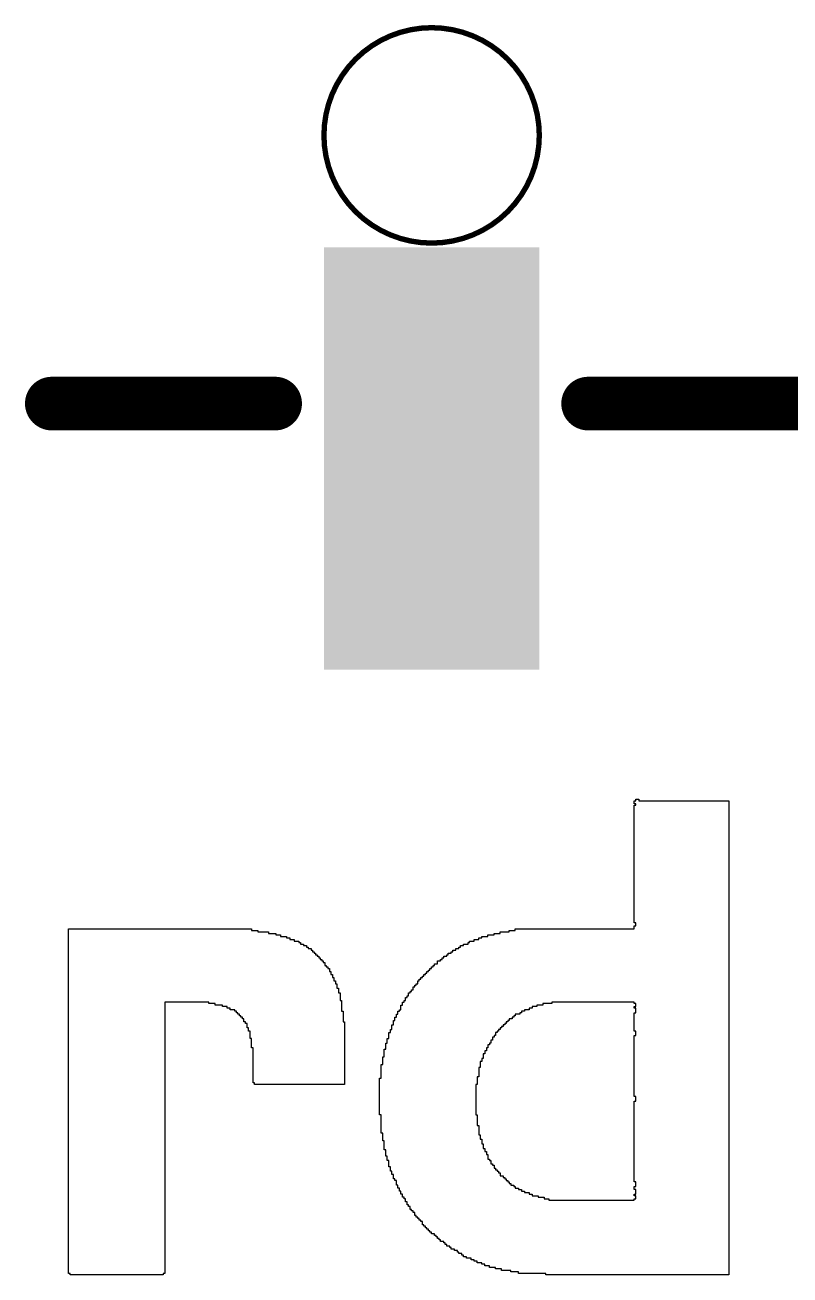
# Model space of a CAD drawing. Header units: inches. Extents: x -3.1 to 90.9, y -0.8 to 60.1.
# Drawn here: x 45.8 to 49.43, y 48.83 to 54.75 of the extents above; entities that cross this region are included whole.
import ezdxf

# ---------------------------------------------------------------- set-up
doc = ezdxf.new("R2010")
doc.units = ezdxf.units.IN
for name, color, linetype in [('Mechanical 1', 6, 'Continuous'), ('Top Overlay', 2, 'Continuous'), ('Top Paste', 8, 'Continuous')]:
    doc.layers.add(name, color=color, linetype=linetype)

# ---------------------------------------------------------------- blocks, each defined once
blk = doc.blocks.new('CONN_SMD_FH_00369_36')
at = {"layer": 'Top Paste'}
blk.add_hatch(color=8, dxfattribs=at).paths.add_polyline_path([(-0.76, -3.8), (-1.78, -3.8), (-1.78, -1.8), (-0.76, -1.8)])
at = {"layer": 'Mechanical 1'}
for points, const_width in [([(-0.76, -1.2701, 1), (-1.78, -1.2701, 1)], 0.0254), ([(-1.7864, -1.2701, 1), (-1.7737, -1.2701, 1)], 0.0127), ([(-0.7663, -1.2701, 1), (-0.7536, -1.2701, 1)], 0.0127)]:
    blk.add_lwpolyline(points, format="xyb", close=True, dxfattribs=dict(at, const_width=const_width))
at = {"layer": 'Top Overlay', "const_width": 0.254}
for points in [[(-3.0688, -2.54), (-2.0111, -2.54)], [(-0.5288, -2.54), (0.5289, -2.54)]]:
    blk.add_lwpolyline(points, dxfattribs=at)
at = {"layer": 'Top Overlay', "const_width": 0.127}
for points in [[(-3.1323, -2.54, 1), (-3.0053, -2.54, 1)], [(-2.0746, -2.54, 1), (-1.9476, -2.54, 1)], [(-0.5923, -2.54, 1), (-0.4653, -2.54, 1)], [(0.4654, -2.54, 1), (0.5924, -2.54, 1)]]:
    blk.add_lwpolyline(points, format="xyb", close=True, dxfattribs=at)

msp = doc.modelspace()

# ---------------------------------------------------------------- linework, layer by layer
at = {"layer": 'Mechanical 1'}
for points, const_width in [([(48.24, 54.2299, 1), (47.22, 54.2299, 1)], 0.01), ([(47.2175, 54.2299, 1), (47.2225, 54.2299, 1)], 0.005), ([(48.2375, 54.2299, 1), (48.2425, 54.2299, 1)], 0.005)]:
    msp.add_lwpolyline(points, format="xyb", close=True, dxfattribs=dict(at, const_width=const_width))
at = {"layer": 'Top Overlay'}
for p, q in [((48.697, 51.0793), (48.697, 51.0866)), ((48.697, 51.0866), (48.7114, 51.0866)), ((48.7114, 51.0866), (48.7114, 51.0793)), ((48.6897, 51.0649), (48.6897, 51.0793)), ((48.6897, 51.0793), (48.697, 51.0793)), ((48.697, 51.0649), (48.6897, 51.0649)), ((48.6897, 50.5017), (48.6897, 51.0577)), ((48.6897, 51.0577), (48.697, 51.0577)), ((48.697, 51.0577), (48.697, 51.0649)), ((48.7114, 51.0793), (49.1374, 51.0793)), ((49.1374, 51.0793), (49.1374, 48.8338)), ((48.697, 50.5017), (48.6897, 50.5017)), ((48.697, 50.4873), (48.697, 50.5017)), ((46.0109, 48.841), (46.0109, 50.4728)), ((46.0109, 50.4728), (46.3575, 50.4728)), ((46.3575, 50.4728), (46.3647, 50.4728)), ((46.3647, 50.4728), (46.8774, 50.4728)), ((46.8774, 50.4728), (46.8774, 50.4656)), ((46.8774, 50.4656), (46.9063, 50.4656)), ((46.9063, 50.4656), (46.9063, 50.4584)), ((46.9063, 50.4584), (46.9568, 50.4584)), ((46.9568, 50.4584), (46.9568, 50.4512)), ((46.9568, 50.4512), (46.9929, 50.4512)), ((46.9929, 50.4512), (46.9929, 50.4439)), ((46.9929, 50.4439), (47.0146, 50.4439)), ((47.0146, 50.4439), (47.0146, 50.4367)), ((47.0146, 50.4367), (47.0435, 50.4367)), ((47.0435, 50.4367), (47.0435, 50.4295)), ((47.0435, 50.4295), (47.0579, 50.4295)), ((47.0579, 50.4295), (47.0579, 50.4223)), ((47.9532, 50.4223), (47.9532, 50.4295)), ((47.9532, 50.4295), (47.9677, 50.4295)), ((47.9677, 50.4295), (47.9677, 50.4367)), ((47.9677, 50.4367), (47.9966, 50.4367)), ((47.9966, 50.4367), (47.9966, 50.4439)), ((47.9966, 50.4439), (48.0255, 50.4439)), ((48.0255, 50.4439), (48.0255, 50.4512)), ((48.0255, 50.4512), (48.0543, 50.4512)), ((48.0543, 50.4512), (48.0543, 50.4584)), ((48.0543, 50.4584), (48.0977, 50.4584)), ((48.0977, 50.4584), (48.0977, 50.4656)), ((48.0977, 50.4656), (48.1265, 50.4656)), ((48.1265, 50.4656), (48.1265, 50.4728)), ((48.1265, 50.4728), (48.6897, 50.4728)), ((48.6897, 50.4728), (48.6897, 50.4873)), ((48.6897, 50.4873), (48.697, 50.4873)), ((47.0579, 50.4223), (47.0796, 50.4223)), ((47.0796, 50.4223), (47.0796, 50.4151)), ((47.0796, 50.4151), (47.1012, 50.4151)), ((47.1012, 50.4151), (47.1012, 50.4078)), ((47.1012, 50.4078), (47.1085, 50.4078)), ((47.1085, 50.4078), (47.1085, 50.4006)), ((47.1085, 50.4006), (47.1229, 50.4006)), ((47.1229, 50.4006), (47.1229, 50.3934)), ((47.1229, 50.3934), (47.1373, 50.3934)), ((47.1373, 50.3934), (47.1373, 50.3862)), ((47.1373, 50.3862), (47.1446, 50.3862)), ((47.1446, 50.3862), (47.1446, 50.379)), ((47.1446, 50.379), (47.159, 50.379)), ((47.159, 50.379), (47.159, 50.3717)), ((47.159, 50.3717), (47.1662, 50.3717)), ((47.1662, 50.3717), (47.1662, 50.3645)), ((47.8305, 50.3645), (47.8305, 50.3717)), ((47.8305, 50.3717), (47.8449, 50.3717)), ((47.8449, 50.3717), (47.8449, 50.379)), ((47.8449, 50.379), (47.8594, 50.379)), ((47.8594, 50.379), (47.8594, 50.3862)), ((47.8594, 50.3862), (47.8666, 50.3862)), ((47.8666, 50.3862), (47.8666, 50.3934)), ((47.8666, 50.3934), (47.881, 50.3934)), ((47.881, 50.3934), (47.881, 50.4006)), ((47.881, 50.4006), (47.9027, 50.4006)), ((47.9027, 50.4006), (47.9027, 50.4078)), ((47.9027, 50.4078), (47.9099, 50.4078)), ((47.9099, 50.4078), (47.9099, 50.4151)), ((47.9099, 50.4151), (47.9316, 50.4151)), ((47.9316, 50.4151), (47.9316, 50.4223)), ((47.9316, 50.4223), (47.9532, 50.4223)), ((47.1662, 50.3645), (47.1734, 50.3645)), ((47.1734, 50.3645), (47.1734, 50.3573)), ((47.1734, 50.3573), (47.1807, 50.3573)), ((47.1807, 50.3573), (47.1807, 50.3501)), ((47.1807, 50.3501), (47.1879, 50.3501)), ((47.1879, 50.3501), (47.1879, 50.3429)), ((47.1879, 50.3429), (47.1951, 50.3429)), ((47.1951, 50.3429), (47.1951, 50.3356)), ((47.1951, 50.3356), (47.2023, 50.3356)), ((47.2023, 50.3356), (47.2023, 50.3284)), ((47.2023, 50.3284), (47.2095, 50.3284)), ((47.2095, 50.3284), (47.2095, 50.3212)), ((47.2095, 50.3212), (47.2168, 50.3212)), ((47.2168, 50.3212), (47.2168, 50.314)), ((47.2168, 50.314), (47.224, 50.314)), ((47.224, 50.314), (47.224, 50.2995)), ((47.7583, 50.3068), (47.7583, 50.3212)), ((47.7583, 50.3212), (47.7727, 50.3212)), ((47.7727, 50.3212), (47.7727, 50.3284)), ((47.7727, 50.3284), (47.78, 50.3284)), ((47.78, 50.3284), (47.78, 50.3356)), ((47.78, 50.3356), (47.7872, 50.3356)), ((47.7872, 50.3356), (47.7872, 50.3429)), ((47.7872, 50.3429), (47.8016, 50.3429)), ((47.8016, 50.3429), (47.8016, 50.3501)), ((47.8016, 50.3501), (47.8088, 50.3501)), ((47.8088, 50.3501), (47.8088, 50.3573)), ((47.8088, 50.3573), (47.8233, 50.3573)), ((47.8233, 50.3573), (47.8233, 50.3645)), ((47.8233, 50.3645), (47.8305, 50.3645)), ((47.224, 50.2995), (47.2312, 50.2995)), ((47.2312, 50.2995), (47.2312, 50.2923)), ((47.2312, 50.2923), (47.2384, 50.2923)), ((47.2384, 50.2923), (47.2384, 50.2851)), ((47.2384, 50.2851), (47.2456, 50.2851)), ((47.2456, 50.2851), (47.2456, 50.2707)), ((47.2456, 50.2707), (47.2529, 50.2707)), ((47.2529, 50.2707), (47.2529, 50.2562)), ((47.2529, 50.2562), (47.2601, 50.2562)), ((47.2601, 50.2562), (47.2601, 50.2418)), ((47.6933, 50.249), (47.6933, 50.2562)), ((47.6933, 50.2562), (47.7005, 50.2562)), ((47.7005, 50.2562), (47.7005, 50.2634)), ((47.7005, 50.2634), (47.7078, 50.2634)), ((47.7078, 50.2634), (47.7078, 50.2707)), ((47.7078, 50.2707), (47.715, 50.2707)), ((47.715, 50.2707), (47.715, 50.2779)), ((47.715, 50.2779), (47.7222, 50.2779)), ((47.7222, 50.2779), (47.7222, 50.2851)), ((47.7222, 50.2851), (47.7294, 50.2851)), ((47.7294, 50.2851), (47.7294, 50.2923)), ((47.7294, 50.2923), (47.7366, 50.2923)), ((47.7366, 50.2923), (47.7366, 50.2995)), ((47.7366, 50.2995), (47.7439, 50.2995)), ((47.7439, 50.2995), (47.7439, 50.3068)), ((47.7439, 50.3068), (47.7583, 50.3068)), ((47.2601, 50.2418), (47.2673, 50.2418)), ((47.2673, 50.2418), (47.2673, 50.2273)), ((47.2673, 50.2273), (47.2745, 50.2273)), ((47.2745, 50.2273), (47.2745, 50.2129)), ((47.2745, 50.2129), (47.2817, 50.2129)), ((47.2817, 50.2129), (47.2817, 50.1912)), ((47.6428, 50.184), (47.6428, 50.1984)), ((47.6428, 50.1984), (47.65, 50.1984)), ((47.65, 50.1984), (47.65, 50.2057)), ((47.65, 50.2057), (47.6572, 50.2057)), ((47.6572, 50.2057), (47.6572, 50.2129)), ((47.6572, 50.2129), (47.6644, 50.2129)), ((47.6644, 50.2129), (47.6644, 50.2273)), ((47.6644, 50.2273), (47.6716, 50.2273)), ((47.6716, 50.2273), (47.6716, 50.2346)), ((47.6716, 50.2346), (47.6789, 50.2346)), ((47.6789, 50.2346), (47.6789, 50.2418)), ((47.6789, 50.2418), (47.6861, 50.2418)), ((47.6861, 50.2418), (47.6861, 50.249)), ((47.6861, 50.249), (47.6933, 50.249)), ((47.2817, 50.1912), (47.289, 50.1912)), ((47.289, 50.1912), (47.289, 50.1696)), ((47.289, 50.1696), (47.2962, 50.1696)), ((47.2962, 50.1696), (47.2962, 50.1335)), ((47.2962, 50.1335), (47.3034, 50.1335)), ((47.3034, 50.1335), (47.3034, 50.0829)), ((47.5994, 50.1262), (47.5994, 50.1335)), ((47.5994, 50.1335), (47.6067, 50.1335)), ((47.6067, 50.1335), (47.6067, 50.1479)), ((47.6067, 50.1479), (47.6139, 50.1479)), ((47.6139, 50.1479), (47.6139, 50.1551)), ((47.6139, 50.1551), (47.6211, 50.1551)), ((47.6211, 50.1551), (47.6211, 50.1696)), ((47.6211, 50.1696), (47.6283, 50.1696)), ((47.6283, 50.1696), (47.6283, 50.1768)), ((47.6283, 50.1768), (47.6355, 50.1768)), ((47.6355, 50.1768), (47.6355, 50.184)), ((47.6355, 50.184), (47.6428, 50.184)), ((46.6752, 50.1262), (46.4658, 50.1262)), ((46.4658, 50.1262), (46.4658, 48.841)), ((46.6752, 50.119), (46.6752, 50.1262)), ((46.7041, 50.119), (46.6752, 50.119)), ((46.7041, 50.1118), (46.7041, 50.119)), ((46.7402, 50.1118), (46.7041, 50.1118)), ((46.7402, 50.1046), (46.7402, 50.1118)), ((46.7619, 50.1046), (46.7402, 50.1046)), ((46.7619, 50.0974), (46.7619, 50.1046)), ((46.7763, 50.0974), (46.7619, 50.0974)), ((46.7763, 50.0901), (46.7763, 50.0974)), ((46.798, 50.0901), (46.7763, 50.0901)), ((46.798, 50.0829), (46.798, 50.0901)), ((46.8052, 50.0829), (46.798, 50.0829)), ((46.8052, 50.0757), (46.8052, 50.0829)), ((46.8124, 50.0757), (46.8052, 50.0757)), ((46.8124, 50.0685), (46.8124, 50.0757)), ((47.3034, 50.0829), (47.3106, 50.0829)), ((47.3106, 50.0829), (47.3106, 50.0324)), ((47.5706, 50.0685), (47.5706, 50.0829)), ((47.5706, 50.0829), (47.5778, 50.0829)), ((47.5778, 50.0829), (47.5778, 50.0901)), ((47.5778, 50.0901), (47.585, 50.0901)), ((47.585, 50.0901), (47.585, 50.1118)), ((47.585, 50.1118), (47.5922, 50.1118)), ((47.5922, 50.1118), (47.5922, 50.1262)), ((47.5922, 50.1262), (47.5994, 50.1262)), ((48.1554, 50.0757), (48.1482, 50.0757)), ((48.1482, 50.0757), (48.1482, 50.0685)), ((48.1699, 50.0829), (48.1554, 50.0829)), ((48.1554, 50.0829), (48.1554, 50.0757)), ((48.1915, 50.0901), (48.1699, 50.0901)), ((48.1699, 50.0901), (48.1699, 50.0829)), ((48.206, 50.0974), (48.1915, 50.0974)), ((48.1915, 50.0974), (48.1915, 50.0901)), ((48.2276, 50.1046), (48.206, 50.1046)), ((48.206, 50.1046), (48.206, 50.0974)), ((48.2565, 50.1118), (48.2276, 50.1118)), ((48.2276, 50.1118), (48.2276, 50.1046)), ((48.2998, 50.119), (48.2565, 50.119)), ((48.2565, 50.119), (48.2565, 50.1118)), ((48.6897, 50.1262), (48.2998, 50.1262)), ((48.2998, 50.1262), (48.2998, 50.119)), ((48.6897, 50.119), (48.6897, 50.1262)), ((48.697, 50.119), (48.6897, 50.119)), ((48.6897, 50.0974), (48.6897, 50.1046)), ((48.6897, 50.1046), (48.697, 50.1046)), ((48.697, 50.0974), (48.6897, 50.0974)), ((48.6897, 49.9891), (48.6897, 50.0757)), ((48.6897, 50.0757), (48.697, 50.0757)), ((48.697, 50.1046), (48.697, 50.119)), ((48.697, 50.0757), (48.697, 50.0974)), ((46.8196, 50.0685), (46.8124, 50.0685)), ((46.8196, 50.0613), (46.8196, 50.0685)), ((46.8268, 50.0613), (46.8196, 50.0613)), ((46.8268, 50.054), (46.8268, 50.0613)), ((46.8341, 50.054), (46.8268, 50.054)), ((46.8341, 50.0468), (46.8341, 50.054)), ((46.8413, 50.0468), (46.8341, 50.0468)), ((46.8413, 50.0324), (46.8413, 50.0468)), ((46.8485, 50.0324), (46.8413, 50.0324)), ((46.8485, 50.0252), (46.8485, 50.0324)), ((46.8557, 50.0252), (46.8485, 50.0252)), ((46.8557, 50.0035), (46.8557, 50.0252)), ((47.3106, 50.0324), (47.3178, 50.0324)), ((47.3178, 50.0324), (47.3178, 49.7363)), ((47.5417, 49.9963), (47.5417, 50.0179)), ((47.5417, 50.0179), (47.5489, 50.0179)), ((47.5489, 50.0179), (47.5489, 50.0396)), ((47.5489, 50.0396), (47.5561, 50.0396)), ((47.5561, 50.0396), (47.5561, 50.054)), ((47.5561, 50.054), (47.5633, 50.054)), ((47.5633, 50.054), (47.5633, 50.0685)), ((47.5633, 50.0685), (47.5706, 50.0685)), ((48.076, 50.0179), (48.0688, 50.0179)), ((48.0688, 50.0179), (48.0688, 50.0107)), ((48.0832, 50.0252), (48.076, 50.0252)), ((48.076, 50.0252), (48.076, 50.0179)), ((48.0904, 50.0324), (48.0832, 50.0324)), ((48.0832, 50.0324), (48.0832, 50.0252)), ((48.0977, 50.0396), (48.0904, 50.0396)), ((48.0904, 50.0396), (48.0904, 50.0324)), ((48.1121, 50.0468), (48.0977, 50.0468)), ((48.0977, 50.0468), (48.0977, 50.0396)), ((48.1193, 50.054), (48.1121, 50.054)), ((48.1121, 50.054), (48.1121, 50.0468)), ((48.1265, 50.0613), (48.1193, 50.0613)), ((48.1193, 50.0613), (48.1193, 50.054)), ((48.1482, 50.0685), (48.1265, 50.0685)), ((48.1265, 50.0685), (48.1265, 50.0613)), ((46.863, 50.0035), (46.8557, 50.0035)), ((46.863, 49.9891), (46.863, 50.0035)), ((46.8702, 49.9891), (46.863, 49.9891)), ((46.8702, 49.953), (46.8702, 49.9891)), ((47.5272, 49.953), (47.5272, 49.9818)), ((47.5272, 49.9818), (47.5345, 49.9818)), ((47.5345, 49.9818), (47.5345, 49.9963)), ((47.5345, 49.9963), (47.5417, 49.9963)), ((48.0255, 49.9602), (48.0182, 49.9602)), ((48.0182, 49.9602), (48.0182, 49.9457)), ((48.0327, 49.9674), (48.0255, 49.9674)), ((48.0255, 49.9674), (48.0255, 49.9602)), ((48.0399, 49.9818), (48.0327, 49.9818)), ((48.0327, 49.9818), (48.0327, 49.9674)), ((48.0471, 49.9891), (48.0399, 49.9891)), ((48.0399, 49.9891), (48.0399, 49.9818)), ((48.0543, 49.9963), (48.0471, 49.9963)), ((48.0471, 49.9963), (48.0471, 49.9891)), ((48.0616, 50.0035), (48.0543, 50.0035)), ((48.0543, 50.0035), (48.0543, 49.9963)), ((48.0688, 50.0107), (48.0616, 50.0107)), ((48.0616, 50.0107), (48.0616, 50.0035)), ((48.697, 49.9891), (48.6897, 49.9891)), ((48.6897, 49.6786), (48.6897, 49.9674)), ((48.6897, 49.9674), (48.697, 49.9674)), ((48.697, 49.9674), (48.697, 49.9891)), ((46.8774, 49.953), (46.8702, 49.953)), ((46.8774, 49.9096), (46.8774, 49.953)), ((46.8846, 49.9096), (46.8774, 49.9096)), ((46.8846, 49.7436), (46.8846, 49.9096)), ((47.5056, 49.8663), (47.5056, 49.9024)), ((47.5056, 49.9024), (47.5128, 49.9024)), ((47.5128, 49.9024), (47.5128, 49.9313)), ((47.5128, 49.9313), (47.52, 49.9313)), ((47.52, 49.9313), (47.52, 49.953)), ((47.52, 49.953), (47.5272, 49.953)), ((47.9966, 49.9096), (47.9893, 49.9096)), ((47.9893, 49.9096), (47.9893, 49.8952)), ((48.0038, 49.9241), (47.9966, 49.9241)), ((47.9966, 49.9241), (47.9966, 49.9096)), ((48.011, 49.9313), (48.0038, 49.9313)), ((48.0038, 49.9313), (48.0038, 49.9241)), ((48.0182, 49.9457), (48.011, 49.9457)), ((48.011, 49.9457), (48.011, 49.9313)), ((47.4984, 49.8302), (47.4984, 49.8663)), ((47.4984, 49.8663), (47.5056, 49.8663)), ((47.9677, 49.8446), (47.9605, 49.8446)), ((47.9605, 49.8446), (47.9605, 49.8158)), ((47.9749, 49.8591), (47.9677, 49.8591)), ((47.9677, 49.8591), (47.9677, 49.8446)), ((47.9821, 49.8807), (47.9749, 49.8807)), ((47.9749, 49.8807), (47.9749, 49.8591)), ((47.9893, 49.8952), (47.9821, 49.8952)), ((47.9821, 49.8952), (47.9821, 49.8807)), ((47.4911, 49.7652), (47.4911, 49.8302)), ((47.4911, 49.8302), (47.4984, 49.8302)), ((47.9605, 49.8158), (47.9532, 49.8158)), ((47.9532, 49.8158), (47.9532, 49.7724)), ((46.8918, 49.7436), (46.8846, 49.7436)), ((46.8918, 49.7363), (46.8918, 49.7436)), ((47.3178, 49.7363), (46.8918, 49.7363)), ((47.4839, 49.5919), (47.4839, 49.7652)), ((47.4839, 49.7652), (47.4911, 49.7652)), ((47.946, 49.7363), (47.9388, 49.7363)), ((47.9388, 49.7363), (47.9388, 49.693)), ((47.9532, 49.7724), (47.946, 49.7724)), ((47.946, 49.7724), (47.946, 49.7363)), ((47.9388, 49.693), (47.9388, 49.6858)), ((47.9388, 49.6858), (47.9388, 49.5919)), ((48.697, 49.6786), (48.6897, 49.6786)), ((48.697, 49.6569), (48.697, 49.6786)), ((48.6897, 49.2742), (48.6897, 49.6569)), ((48.6897, 49.6569), (48.697, 49.6569)), ((47.4911, 49.5919), (47.4839, 49.5919)), ((47.4911, 49.5053), (47.4911, 49.5919)), ((47.9388, 49.5919), (47.946, 49.5919)), ((47.946, 49.5919), (47.946, 49.5414)), ((47.946, 49.5414), (47.9532, 49.5414)), ((47.9532, 49.5414), (47.9532, 49.4981)), ((47.4984, 49.5053), (47.4911, 49.5053)), ((47.4984, 49.4692), (47.4984, 49.5053)), ((47.9532, 49.4981), (47.9605, 49.4981)), ((47.9605, 49.4981), (47.9605, 49.4764)), ((47.5056, 49.4692), (47.4984, 49.4692)), ((47.5056, 49.4259), (47.5056, 49.4692)), ((47.5128, 49.4259), (47.5056, 49.4259)), ((47.5128, 49.397), (47.5128, 49.4259)), ((47.9605, 49.4764), (47.9677, 49.4764)), ((47.9677, 49.4764), (47.9677, 49.4547)), ((47.9677, 49.4547), (47.9749, 49.4547)), ((47.9749, 49.4547), (47.9749, 49.4331)), ((47.9749, 49.4331), (47.9821, 49.4331)), ((47.9821, 49.4331), (47.9821, 49.4186)), ((47.52, 49.397), (47.5128, 49.397)), ((47.52, 49.3753), (47.52, 49.397)), ((47.5272, 49.3753), (47.52, 49.3753)), ((47.5272, 49.3464), (47.5272, 49.3753)), ((47.9821, 49.4186), (47.9893, 49.4186)), ((47.9893, 49.4186), (47.9893, 49.4042)), ((47.9893, 49.4042), (47.9966, 49.4042)), ((47.9966, 49.4042), (47.9966, 49.3825)), ((47.9966, 49.3825), (48.0038, 49.3825)), ((48.0038, 49.3825), (48.0038, 49.3753)), ((48.0038, 49.3753), (48.011, 49.3753)), ((48.011, 49.3753), (48.011, 49.3609)), ((47.5345, 49.3464), (47.5272, 49.3464)), ((47.5345, 49.3248), (47.5345, 49.3464)), ((47.5417, 49.3248), (47.5345, 49.3248)), ((47.5417, 49.3103), (47.5417, 49.3248)), ((47.5489, 49.3103), (47.5417, 49.3103)), ((47.5489, 49.2887), (47.5489, 49.3103)), ((48.011, 49.3609), (48.0182, 49.3609)), ((48.0182, 49.3609), (48.0182, 49.3537)), ((48.0182, 49.3537), (48.0255, 49.3537)), ((48.0255, 49.3537), (48.0255, 49.3392)), ((48.0255, 49.3392), (48.0327, 49.3392)), ((48.0327, 49.3392), (48.0327, 49.332)), ((48.0327, 49.332), (48.0399, 49.332)), ((48.0399, 49.332), (48.0399, 49.3248)), ((48.0399, 49.3248), (48.0471, 49.3248)), ((48.0471, 49.3248), (48.0471, 49.3175)), ((48.0471, 49.3175), (48.0543, 49.3175)), ((48.0543, 49.3175), (48.0543, 49.3031)), ((47.5561, 49.2887), (47.5489, 49.2887)), ((47.5561, 49.2814), (47.5561, 49.2887)), ((47.5633, 49.2814), (47.5561, 49.2814)), ((47.5633, 49.2598), (47.5633, 49.2814)), ((47.5706, 49.2598), (47.5633, 49.2598)), ((47.5706, 49.2453), (47.5706, 49.2598)), ((47.5778, 49.2453), (47.5706, 49.2453)), ((47.5778, 49.2309), (47.5778, 49.2453)), ((48.0543, 49.3031), (48.0688, 49.3031)), ((48.0688, 49.3031), (48.0688, 49.2959)), ((48.0688, 49.2959), (48.076, 49.2959)), ((48.076, 49.2959), (48.076, 49.2887)), ((48.076, 49.2887), (48.0832, 49.2887)), ((48.0832, 49.2887), (48.0832, 49.2814)), ((48.0832, 49.2814), (48.0904, 49.2814)), ((48.0904, 49.2814), (48.0904, 49.2742)), ((48.0904, 49.2742), (48.0977, 49.2742)), ((48.0977, 49.2742), (48.0977, 49.267)), ((48.0977, 49.267), (48.1049, 49.267)), ((48.1049, 49.267), (48.1049, 49.2598)), ((48.1049, 49.2598), (48.1193, 49.2598)), ((48.1193, 49.2598), (48.1193, 49.2526)), ((48.1193, 49.2526), (48.1265, 49.2526)), ((48.1265, 49.2526), (48.1265, 49.2453)), ((48.1265, 49.2453), (48.141, 49.2453)), ((48.141, 49.2453), (48.141, 49.2381)), ((48.697, 49.2742), (48.6897, 49.2742)), ((48.6897, 49.2381), (48.6897, 49.2526)), ((48.6897, 49.2526), (48.697, 49.2526)), ((48.697, 49.2526), (48.697, 49.2742)), ((47.585, 49.2309), (47.5778, 49.2309)), ((47.585, 49.2165), (47.585, 49.2309)), ((47.5922, 49.2165), (47.585, 49.2165)), ((47.5922, 49.202), (47.5922, 49.2165)), ((47.5994, 49.202), (47.5922, 49.202)), ((47.5994, 49.1948), (47.5994, 49.202)), ((47.6067, 49.1948), (47.5994, 49.1948)), ((47.6067, 49.1804), (47.6067, 49.1948)), ((48.141, 49.2381), (48.1554, 49.2381)), ((48.1554, 49.2381), (48.1554, 49.2309)), ((48.1554, 49.2309), (48.1699, 49.2309)), ((48.1699, 49.2309), (48.1699, 49.2237)), ((48.1699, 49.2237), (48.1915, 49.2237)), ((48.1915, 49.2237), (48.1915, 49.2165)), ((48.1915, 49.2165), (48.206, 49.2165)), ((48.206, 49.2165), (48.206, 49.2092)), ((48.206, 49.2092), (48.2348, 49.2092)), ((48.2348, 49.2092), (48.2348, 49.202)), ((48.2348, 49.202), (48.2637, 49.202)), ((48.2637, 49.202), (48.2637, 49.1948)), ((48.2637, 49.1948), (48.2854, 49.1948)), ((48.2854, 49.1948), (48.2854, 49.1876)), ((48.2854, 49.1876), (48.6897, 49.1876)), ((48.697, 49.2381), (48.6897, 49.2381)), ((48.6897, 49.2092), (48.6897, 49.2165)), ((48.6897, 49.2165), (48.697, 49.2165)), ((48.697, 49.2092), (48.6897, 49.2092)), ((48.6897, 49.1876), (48.6897, 49.1948)), ((48.6897, 49.1948), (48.697, 49.1948)), ((48.697, 49.2165), (48.697, 49.2381)), ((48.697, 49.1948), (48.697, 49.2092)), ((47.6139, 49.1804), (47.6067, 49.1804)), ((47.6139, 49.1659), (47.6139, 49.1804)), ((47.6211, 49.1659), (47.6139, 49.1659)), ((47.6211, 49.1587), (47.6211, 49.1659)), ((47.6283, 49.1587), (47.6211, 49.1587)), ((47.6283, 49.1443), (47.6283, 49.1587)), ((47.6355, 49.1443), (47.6283, 49.1443)), ((47.6355, 49.137), (47.6355, 49.1443)), ((47.6428, 49.137), (47.6355, 49.137)), ((47.6428, 49.1298), (47.6428, 49.137)), ((47.65, 49.1298), (47.6428, 49.1298)), ((47.65, 49.1154), (47.65, 49.1298)), ((47.6572, 49.1154), (47.65, 49.1154)), ((47.6572, 49.1082), (47.6572, 49.1154)), ((47.6644, 49.1082), (47.6572, 49.1082)), ((47.6644, 49.1009), (47.6644, 49.1082)), ((47.6716, 49.1009), (47.6644, 49.1009)), ((47.6716, 49.0937), (47.6716, 49.1009)), ((47.6789, 49.0937), (47.6716, 49.0937)), ((47.6789, 49.0865), (47.6789, 49.0937)), ((47.6861, 49.0865), (47.6789, 49.0865)), ((47.6861, 49.0721), (47.6861, 49.0865)), ((47.6933, 49.0721), (47.6861, 49.0721)), ((47.6933, 49.0648), (47.6933, 49.0721)), ((47.7005, 49.0648), (47.6933, 49.0648)), ((47.7005, 49.0576), (47.7005, 49.0648)), ((47.7078, 49.0576), (47.7005, 49.0576)), ((47.7078, 49.0504), (47.7078, 49.0576)), ((47.715, 49.0504), (47.7078, 49.0504)), ((47.715, 49.0432), (47.715, 49.0504)), ((47.7222, 49.0432), (47.715, 49.0432)), ((47.7222, 49.0359), (47.7222, 49.0432)), ((47.7294, 49.0359), (47.7222, 49.0359)), ((47.7294, 49.0287), (47.7294, 49.0359)), ((47.7439, 49.0287), (47.7294, 49.0287)), ((47.7439, 49.0215), (47.7439, 49.0287)), ((47.7511, 49.0215), (47.7439, 49.0215)), ((47.7511, 49.0143), (47.7511, 49.0215)), ((47.7583, 49.0143), (47.7511, 49.0143)), ((47.7583, 49.0071), (47.7583, 49.0143)), ((47.7655, 49.0071), (47.7583, 49.0071)), ((47.7655, 48.9998), (47.7655, 49.0071)), ((47.7727, 48.9998), (47.7655, 48.9998)), ((47.7727, 48.9926), (47.7727, 48.9998)), ((47.7872, 48.9926), (47.7727, 48.9926)), ((47.7872, 48.9854), (47.7872, 48.9926)), ((47.7944, 48.9854), (47.7872, 48.9854)), ((47.7944, 48.9782), (47.7944, 48.9854)), ((47.8016, 48.9782), (47.7944, 48.9782)), ((47.8016, 48.971), (47.8016, 48.9782)), ((47.8161, 48.971), (47.8016, 48.971)), ((47.8161, 48.9637), (47.8161, 48.971)), ((47.8233, 48.9637), (47.8161, 48.9637)), ((47.8233, 48.9565), (47.8233, 48.9637)), ((47.8377, 48.9565), (47.8233, 48.9565)), ((47.8377, 48.9493), (47.8377, 48.9565)), ((47.8522, 48.9493), (47.8377, 48.9493)), ((47.8522, 48.9421), (47.8522, 48.9493)), ((47.8594, 48.9421), (47.8522, 48.9421)), ((47.8594, 48.9349), (47.8594, 48.9421)), ((47.8738, 48.9349), (47.8594, 48.9349)), ((47.8738, 48.9276), (47.8738, 48.9349)), ((47.881, 48.9276), (47.8738, 48.9276)), ((47.881, 48.9204), (47.881, 48.9276)), ((47.8955, 48.9204), (47.881, 48.9204)), ((47.8955, 48.9132), (47.8955, 48.9204)), ((47.9171, 48.9132), (47.8955, 48.9132)), ((47.9171, 48.906), (47.9171, 48.9132)), ((47.9316, 48.906), (47.9171, 48.906)), ((47.9316, 48.8988), (47.9316, 48.906)), ((47.946, 48.8988), (47.9316, 48.8988)), ((47.946, 48.8915), (47.946, 48.8988)), ((47.9677, 48.8915), (47.946, 48.8915)), ((47.9677, 48.8843), (47.9677, 48.8915)), ((46.0182, 48.841), (46.0109, 48.841)), ((46.0182, 48.8338), (46.0182, 48.841)), ((46.4586, 48.8338), (46.0182, 48.8338)), ((46.4658, 48.841), (46.4586, 48.841)), ((46.4586, 48.841), (46.4586, 48.8338)), ((47.9821, 48.8843), (47.9677, 48.8843)), ((47.9821, 48.8771), (47.9821, 48.8843)), ((48.0038, 48.8771), (47.9821, 48.8771)), ((48.0038, 48.8699), (48.0038, 48.8771)), ((48.0327, 48.8699), (48.0038, 48.8699)), ((48.0327, 48.8627), (48.0327, 48.8699)), ((48.0616, 48.8627), (48.0327, 48.8627)), ((48.0616, 48.8554), (48.0616, 48.8627)), ((48.1049, 48.8554), (48.0616, 48.8554)), ((48.1049, 48.8482), (48.1049, 48.8554)), ((48.141, 48.8482), (48.1049, 48.8482)), ((48.141, 48.841), (48.141, 48.8482)), ((48.2709, 48.841), (48.141, 48.841)), ((48.2709, 48.8338), (48.2709, 48.841)), ((49.1374, 48.8338), (48.2709, 48.8338))]:
    msp.add_line(p, q, dxfattribs=at)

# ---------------------------------------------------------------- block references
msp.add_blockref('CONN_SMD_FH_00369_36', (49, 55.5))

doc.saveas('drawing.dxf')
